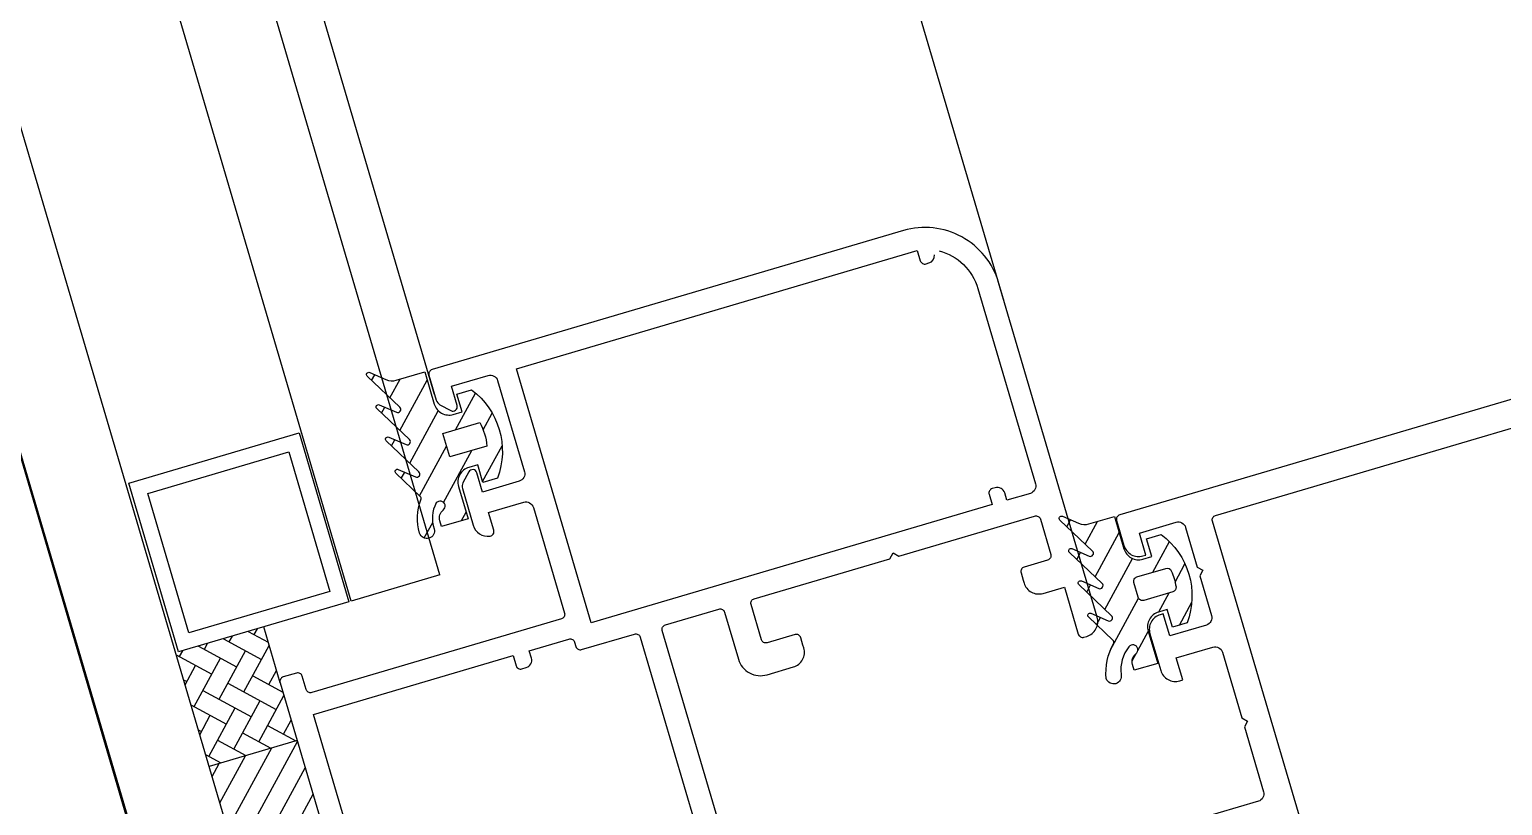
# Model space of a CAD drawing. Header units: millimetres. Extents: x 62878 to 70819, y -67946 to -61850.
# Drawn here: x 64389.28 to 64398.9, y -66349.44 to -66344.37 of the extents above; entities that cross this region are included whole.
import ezdxf

# ---------------------------------------------------------------- set-up
doc = ezdxf.new("R2010")
doc.units = ezdxf.units.MM
doc.layers.add('alan hesabı1', color=7, linetype='Continuous', plot=False)
doc.layers.add('DOGRAMA', color=171, linetype='Continuous', lineweight=0)
pattern_1 = [(61.42666, (64435.8195, -66453.17019), (0.13941514, -0.07592747), [])]

msp = doc.modelspace()

# ---------------------------------------------------------------- hatches: boundary and pattern name
at = {"layer": 'DOGRAMA', "lineweight": -2}
h = msp.add_hatch(dxfattribs=at)
h.set_pattern_fill('ANSI31', color=256, scale=0.05, angle=433.50578, style=0)
h.set_pattern_definition(pattern_1)
edge = h.paths.add_edge_path(flags=16)
edge.add_arc((64391.8656, -66347.1246), 0.4, 4.8897, 27.96362, ccw=False)
edge.add_line((64392.2641, -66347.0905), (64392.0225, -66347.1617))
edge.add_line((64392.0225, -66347.1617), (64391.9772, -66347.0083))
edge.add_line((64391.9772, -66347.0083), (64392.2189, -66346.937))
edge = h.paths.add_edge_path()
edge.add_arc((64391.8656, -66347.1246), 0.5, -20.44324, 53.29656, ccw=False)
edge.add_line((64392.3341, -66347.2992), (64392.2382, -66347.3275))
edge.add_line((64392.2382, -66347.3275), (64392.2042, -66347.2124))
edge.add_line((64392.2042, -66347.2124), (64392.1467, -66347.2294))
edge.add_arc((64392.1749, -66347.3253), 0.1, 106.42666, 196.42666)
edge.add_line((64392.079, -66347.3536), (64392.1412, -66347.5646))
edge.add_line((64392.1412, -66347.5646), (64391.9686, -66347.6155))
edge.add_line((64391.9686, -66347.6155), (64391.9574, -66347.5776))
edge.add_arc((64392.0198, -66347.5592), 0.065, 128.01732, 196.42666, ccw=False)
edge.add_arc((64391.9596, -66347.4823), 0.0327, 308.01732, 501.85694)
edge.add_arc((64392.1073, -66347.5602), 0.1993, 150.51044, 200.77634)
edge.add_arc((64391.8727, -66347.6437), 0.05, -162.60118, 14.91205, ccw=False)
edge.add_arc((64392.1336, -66347.5622), 0.3233, 158.041, 197.36731, ccw=False)
edge.add_arc((64391.8151, -66347.4338), 0.02, 338.041, 406.42666)
edge.add_line((64391.8289, -66347.4193), (64391.6695, -66347.2676))
edge.add_arc((64391.6798, -66347.2568), 0.015, 66.42666, 226.42666, ccw=False)
edge.add_line((64391.6858, -66347.243), (64391.7987, -66347.2923))
edge.add_arc((64391.8067, -66347.2739), 0.02, 246.42666, 406.42666)
edge.add_line((64391.8205, -66347.2594), (64391.6073, -66347.0566))
edge.add_arc((64391.6176, -66347.0457), 0.015, 66.42666, 226.42666, ccw=False)
edge.add_line((64391.6236, -66347.032), (64391.7365, -66347.0812))
edge.add_arc((64391.7445, -66347.0629), 0.02, 246.42666, 406.42666)
edge.add_line((64391.7583, -66347.0484), (64391.5451, -66346.8456))
edge.add_arc((64391.5554, -66346.8347), 0.015, 66.42666, 226.42666, ccw=False)
edge.add_line((64391.5614, -66346.821), (64391.6743, -66346.8702))
edge.add_arc((64391.6823, -66346.8519), 0.02, 246.42666, 406.42666)
edge.add_line((64391.696, -66346.8374), (64391.4829, -66346.6346))
edge.add_arc((64391.4932, -66346.6237), 0.015, 66.42666, 226.42666, ccw=False)
edge.add_line((64391.4992, -66346.61), (64391.6045, -66346.6559))
edge.add_arc((64391.6445, -66346.5642), 0.1, 246.42666, 286.42666)
edge.add_line((64391.6728, -66346.6602), (64391.8585, -66346.6054))
edge.add_line((64391.8585, -66346.6054), (64391.9207, -66346.8164))
edge.add_arc((64392.0166, -66346.7882), 0.1, 196.42666, 286.42666)
edge.add_line((64392.0449, -66346.8841), (64392.1024, -66346.8671))
edge.add_line((64392.1024, -66346.8671), (64392.0685, -66346.752))
edge.add_line((64392.0685, -66346.752), (64392.1644, -66346.7237))
h = msp.add_hatch(dxfattribs=at)
h.set_pattern_fill('ANSI31', color=256, scale=0.05, angle=433.50578, style=0)
h.set_pattern_definition(pattern_1)
edge = h.paths.add_edge_path()
edge.add_arc((64396.1691, -66347.5031), 0.1, 246.42666, 286.42666)
edge.add_line((64396.1974, -66347.599), (64396.3634, -66347.55))
edge.add_line((64396.3634, -66347.55), (64396.4256, -66347.7611))
edge.add_arc((64396.5215, -66347.7328), 0.1, 196.42666, 286.42666)
edge.add_line((64396.5498, -66347.8287), (64396.6073, -66347.8117))
edge.add_line((64396.6073, -66347.8117), (64396.5734, -66347.6966))
edge.add_line((64396.5734, -66347.6966), (64396.6693, -66347.6683))
edge.add_arc((64396.3705, -66348.0692), 0.5, -20.44324, 53.29656, ccw=False)
edge.add_line((64396.839, -66348.2439), (64396.7431, -66348.2721))
edge.add_line((64396.7431, -66348.2721), (64396.7091, -66348.157))
edge.add_line((64396.7091, -66348.157), (64396.6516, -66348.174))
edge.add_arc((64396.6799, -66348.2699), 0.1, 106.42666, 196.42666)
edge.add_line((64396.5839, -66348.2982), (64396.6462, -66348.5092))
edge.add_line((64396.6462, -66348.5092), (64396.4932, -66348.5543))
edge.add_line((64396.4932, -66348.5543), (64396.482, -66348.5164))
edge.add_arc((64396.5444, -66348.4981), 0.065, 128.01732, 196.42666, ccw=False)
edge.add_arc((64396.4842, -66348.4211), 0.0327, 308.01732, 501.85694)
edge.add_arc((64396.6475, -66348.5527), 0.2424, 141.22919, 186.73596)
edge.add_arc((64396.3584, -66348.594), 0.05, -162.60118, 14.91205, ccw=False)
edge.add_arc((64396.68, -66348.5664), 0.3718, 149.92664, 186.57816, ccw=False)
edge.add_arc((64396.3397, -66348.3726), 0.02, 338.041, 406.42666)
edge.add_line((64396.3535, -66348.3581), (64396.1941, -66348.2064))
edge.add_arc((64396.2044, -66348.1956), 0.015, 66.42666, 226.42666, ccw=False)
edge.add_line((64396.2104, -66348.1818), (64396.3233, -66348.2311))
edge.add_arc((64396.3313, -66348.2127), 0.02, 246.42666, 406.42666)
edge.add_line((64396.3451, -66348.1983), (64396.1319, -66347.9954))
edge.add_arc((64396.1422, -66347.9846), 0.015, 66.42666, 226.42666, ccw=False)
edge.add_line((64396.1482, -66347.9708), (64396.2611, -66348.0201))
edge.add_arc((64396.2691, -66348.0017), 0.02, 246.42666, 406.42666)
edge.add_line((64396.2829, -66347.9872), (64396.0697, -66347.7844))
edge.add_arc((64396.08, -66347.7735), 0.015, 66.42666, 226.42666, ccw=False)
edge.add_line((64396.086, -66347.7598), (64396.1989, -66347.809))
edge.add_arc((64396.2069, -66347.7907), 0.02, 246.42666, 406.42666)
edge.add_line((64396.2206, -66347.7762), (64396.0075, -66347.5734))
edge.add_arc((64396.0178, -66347.5625), 0.015, 66.42666, 226.42666, ccw=False)
edge.add_line((64396.0238, -66347.5488), (64396.1291, -66347.5947))
edge = h.paths.add_edge_path(flags=16)
edge.add_line((64396.7447, -66348.0423), (64396.5562, -66348.0979))
edge.add_arc((64396.5477, -66348.0691), 0.03, 196.42666, 286.42666, ccw=False)
edge.add_line((64396.5189, -66348.0776), (64396.4906, -66347.9817))
edge.add_arc((64396.5194, -66347.9732), 0.03, 106.42666, 196.42666, ccw=False)
edge.add_line((64396.5109, -66347.9444), (64396.6995, -66347.8888))
edge.add_arc((64396.708, -66347.9176), 0.03, 24.19309, 106.42666, ccw=False)
edge.add_arc((64396.3705, -66348.0692), 0.4, 8.66022, 24.19309, ccw=False)
edge.add_arc((64396.7363, -66348.0135), 0.03, -73.57334, 8.66022, ccw=False)
h = msp.add_hatch(dxfattribs=at)
h.set_pattern_fill('AR-HBONE', color=256, scale=0.03, angle=433.50578, style=0)
h.set_pattern_definition([(331.42666, (64423.99637, -66334.18351), (0.16277867, 0.04799068), [0.36, -0.12]), (61.42666, (64424.10175, -66334.24091), (0.16277867, 0.04799068), [0.36, -0.12])])
h.paths.add_polyline_path([(64390.8772, -66348.5107), (64390.8065, -66348.2709), (64390.231, -66348.4405), (64390.4497, -66349.1825), (64391.0252, -66349.0128)])
h = msp.add_hatch(dxfattribs=at)
h.set_pattern_fill('ANSI31', color=256, scale=0.04, angle=433.50578, style=0)
h.set_pattern_definition([(61.42666, (64441.56009, -66472.6416), (0.11153211, -0.06074198), [])])
h.paths.add_polyline_path([(64391.077, -66349.2858, 0.414214), (64391.1112, -66349.3044), (64391.4795, -66350.5537, 0.153231), (64390.9323, -66350.8193), (64390.5279, -66349.4477)])
h.paths.add_polyline_path([(64391.0252, -66349.0128), (64391.0956, -66349.2516, 0.414214), (64391.077, -66349.2858), (64390.5279, -66349.4477), (64390.4497, -66349.1825)])

# ---------------------------------------------------------------- linework, layer by layer
at = {"layer": 'alan hesabı1'}
msp.add_lwpolyline([(63724.9543, -65595.463), (64131.5428, -65475.3518), (64132.2879, -65475.7577), (64579.0933, -66991.1061), (64176.6033, -67109.7101), (64175.127, -67104.7025), (64170.3869, -67106.1)], close=True, dxfattribs=at)
at = {"layer": 'DOGRAMA', "lineweight": -2}
for p, q in [((64390.9323, -66350.8193), (64362.726, -66255.1607)), ((64362.1716, -66255.4395), (64390.3154, -66350.8859)), ((64395.6433, -66346.1469), (64369.2553, -66256.6548)), ((64391.9575, -66347.9315), (64365.154, -66257.0302)), ((64391.3784, -66348.1023), (64364.5785, -66257.2)), ((64391.923, -66346.7537), (64365.801, -66258.1635)), ((64391.9575, -66347.9315), (64391.3784, -66348.1023)), ((64390.9139, -66348.6354), (64390.8065, -66348.2709)), ((64391.0252, -66349.0128), (64390.4497, -66349.1825)), ((64391.0252, -66349.0128), (64390.4497, -66349.1825))]:
    msp.add_line(p, q, dxfattribs=at)
at = {"layer": 'DOGRAMA', "lineweight": -2, "ltscale": 0.5}
for points in [[(64406.5078, -66344.5592), (64396.398, -66347.5398, 0.414214), (64396.3777, -66347.5771), (64396.4258, -66347.7401, 0.414214), (64396.55, -66347.8078), (64396.5692, -66347.8021), (64396.5267, -66347.6583), (64396.7665, -66347.5876, -0.414214), (64396.8286, -66347.6214), (64396.905, -66347.8804), (64396.9422, -66347.9006), (64396.9219, -66347.9379), (64396.9983, -66348.1969, -0.414214), (64396.9645, -66348.259), (64396.7247, -66348.3297), (64396.6823, -66348.1858), (64396.6631, -66348.1915, 0.414214), (64396.5954, -66348.3157), (64396.6661, -66348.5555, 0.414214), (64396.7903, -66348.6231), (64396.8095, -66348.6174), (64396.7671, -66348.4736), (64397.0069, -66348.4029, -0.414214), (64397.069, -66348.4367), (64397.1954, -66348.8653), (64397.2326, -66348.8856), (64397.2123, -66348.9229), (64397.3376, -66349.3479, -0.414214), (64397.3038, -66349.41), (64395.5773, -66349.919)], [(64393.9244, -66350.0414), (64393.4098, -66348.2957, -0.414214), (64393.4301, -66348.2585), (64393.7802, -66348.1552, -0.414214), (64393.8174, -66348.1755), (64393.9079, -66348.4825, 0.414214), (64394.0942, -66348.5839), (64394.2669, -66348.533, 0.414214), (64394.3345, -66348.4088), (64394.3289, -66348.3896), (64394.3147, -66348.3417, 0.414214), (64394.2775, -66348.3214), (64394.0952, -66348.3751, -0.414214), (64394.0579, -66348.3548), (64393.9901, -66348.1246, -0.414214), (64394.0104, -66348.0874), (64394.8976, -66347.8258), (64394.9179, -66347.7885), (64394.9552, -66347.8088), (64395.8424, -66347.5472, -0.414214), (64395.8797, -66347.5675), (64395.9475, -66347.7977, -0.414214), (64395.9272, -66347.835), (64395.7738, -66347.8802, 0.414214), (64395.7535, -66347.9175), (64395.7676, -66347.9655), (64395.7733, -66347.9846, 0.414214), (64395.8975, -66348.0523), (64396.0366, -66348.0113), (64396.1271, -66348.3182, 0.414214), (64396.1643, -66348.3385), (64396.1835, -66348.3329, 0.414214), (64396.2511, -66348.2087), (64395.6064, -66346.0217, 0.414214), (64394.9854, -66345.6835), (64391.9064, -66346.5913, 0.414214), (64391.8861, -66346.6285), (64391.934, -66346.7909, 0.19911), (64391.958, -66346.8207), (64392.0289, -66346.8593, 0.668097), (64392.0696, -66346.8264), (64392.0323, -66346.7001), (64392.2721, -66346.6294, -0.414214), (64392.3342, -66346.6632), (64392.5096, -66347.2579, -0.414214), (64392.4757, -66347.32), (64392.2359, -66347.3907), (64392.1987, -66347.2644, 0.668097), (64392.1467, -66347.2588), (64392.1081, -66347.3297, 0.198962), (64392.1041, -66347.3678), (64392.1748, -66347.6076, 0.372839), (64392.285, -66347.6783, 0.45685), (64392.3095, -66347.6401), (64392.2755, -66347.525), (64392.5057, -66347.4571, -0.414214), (64392.5678, -66347.491), (64392.7714, -66348.1816, -0.414214), (64392.7511, -66348.2188), (64391.1205, -66348.6996, -0.414214), (64391.0833, -66348.6793), (64391.0578, -66348.5929, 0.414214), (64391.0206, -66348.5727), (64390.9342, -66348.5981, 0.414214), (64390.9139, -66348.6354), (64391.4993, -66350.6209, 0.414214)], [(64395.2189, -66345.8151, -0.26214), (64395.4721, -66346.0613), (64395.8482, -66347.337, -0.414214), (64395.8144, -66347.3991), (64395.6609, -66347.4444), (64395.6468, -66347.3964, 0.414214), (64395.5847, -66347.3626), (64395.5655, -66347.3682, 0.414214), (64395.5452, -66347.4055), (64395.565, -66347.4726), (64392.9464, -66348.2447), (64392.4572, -66346.5853), (64395.0758, -66345.8133), (64395.0956, -66345.8804, 0.414214), (64395.1328, -66345.9007), (64395.152, -66345.895, 0.361813), (64395.1876, -66345.8419)]]:
    msp.add_lwpolyline(points, format="xyb", dxfattribs=at)
msp.add_lwpolyline([(64404.2566, -66345.4106), (64404.5924, -66345.3116), (64406.386, -66344.7828, -0.414214), (64406.4233, -66344.8031), (64407.7185, -66349.1961, -0.414214), (64407.6982, -66349.2334), (64405.9045, -66349.7622), (64405.5688, -66349.8612), (64398.3365, -66351.9934, -0.414214), (64398.2993, -66351.9731), (64397.0041, -66347.5801, -0.414214), (64397.0244, -66347.5428)], format="xyb", close=True, dxfattribs=at)
at = {"layer": 'DOGRAMA', "lineweight": -2}
for points in [[(64392.1644, -66346.7237, -0.333333), (64392.3341, -66347.2992), (64392.2382, -66347.3275), (64392.2042, -66347.2124), (64392.1467, -66347.2294, 0.414214), (64392.079, -66347.3536), (64392.1412, -66347.5646), (64391.9686, -66347.6155), (64391.9574, -66347.5776, -0.307685), (64391.9797, -66347.508, 1.128702), (64391.9339, -66347.4621, 0.222912), (64391.921, -66347.6309, -0.978531), (64391.825, -66347.6587, -0.173298), (64391.8337, -66347.4413, 0.307572), (64391.8289, -66347.4193), (64391.6695, -66347.2676, -0.8391), (64391.6858, -66347.243), (64391.7987, -66347.2923, 0.8391), (64391.8205, -66347.2594), (64391.6073, -66347.0566, -0.8391), (64391.6236, -66347.032), (64391.7365, -66347.0812, 0.8391), (64391.7583, -66347.0484), (64391.5451, -66346.8456, -0.8391), (64391.5614, -66346.821), (64391.6743, -66346.8702, 0.8391), (64391.696, -66346.8374), (64391.4829, -66346.6346, -0.8391), (64391.4992, -66346.61), (64391.6045, -66346.6559, 0.176327), (64391.6728, -66346.6602), (64391.8585, -66346.6054), (64391.9207, -66346.8164, 0.414214), (64392.0449, -66346.8841), (64392.1024, -66346.8671), (64392.0685, -66346.752)], [(64392.2189, -66346.937, -0.101021), (64392.2641, -66347.0905), (64392.0225, -66347.1617), (64391.9772, -66347.0083)], [(64392.2189, -66346.937, -0.101021), (64392.2641, -66347.0905), (64392.0225, -66347.1617), (64391.9772, -66347.0083)], [(64396.1291, -66347.5947, 0.176327), (64396.1974, -66347.599), (64396.3634, -66347.55), (64396.4256, -66347.7611, 0.414214), (64396.5498, -66347.8287), (64396.6073, -66347.8117), (64396.5734, -66347.6966), (64396.6693, -66347.6683, -0.333333), (64396.839, -66348.2439), (64396.7431, -66348.2721), (64396.7091, -66348.157), (64396.6516, -66348.174, 0.414214), (64396.5839, -66348.2982), (64396.6462, -66348.5092), (64396.4932, -66348.5543), (64396.482, -66348.5164, -0.307685), (64396.5043, -66348.4469, 1.128702), (64396.4585, -66348.4009, 0.201212), (64396.4068, -66348.5811, -0.978531), (64396.3107, -66348.609, -0.1613), (64396.3583, -66348.3801, 0.307572), (64396.3535, -66348.3581), (64396.1941, -66348.2064, -0.8391), (64396.2104, -66348.1818), (64396.3233, -66348.2311, 0.8391), (64396.3451, -66348.1983), (64396.1319, -66347.9954, -0.8391), (64396.1482, -66347.9708), (64396.2611, -66348.0201, 0.8391), (64396.2829, -66347.9872), (64396.0697, -66347.7844, -0.8391), (64396.086, -66347.7598), (64396.1989, -66347.809, 0.8391), (64396.2206, -66347.7762), (64396.0075, -66347.5734, -0.8391), (64396.0238, -66347.5488)], [(64396.7447, -66348.0423), (64396.5562, -66348.0979, -0.414214), (64396.5189, -66348.0776), (64396.4906, -66347.9817, -0.414214), (64396.5109, -66347.9444), (64396.6995, -66347.8888, -0.375047), (64396.7353, -66347.9053, -0.067879), (64396.7659, -66348.009, -0.375047)]]:
    msp.add_lwpolyline(points, format="xyb", close=True, dxfattribs=at)
for points in [[(64390.2502, -66348.4349), (64389.925, -66347.3318), (64391.0376, -66347.0038), (64391.3628, -66348.1069)], [(64390.3178, -66348.3107), (64390.0492, -66347.3995), (64390.97, -66347.128), (64391.2386, -66348.0392)]]:
    msp.add_lwpolyline(points, close=True, dxfattribs=at)
at = {"layer": 'DOGRAMA', "linetype": 'ByBlock', "lineweight": -2}
msp.add_lwpolyline([(64391.499, -66350.0893), (64391.1314, -66348.8423), (64392.4358, -66348.4577), (64392.4556, -66348.5249, 0.414214), (64392.4929, -66348.5452), (64392.5217, -66348.5367, 0.414214), (64392.5555, -66348.4746), (64392.5414, -66348.4266), (64392.8003, -66348.3503, -0.414214), (64392.8376, -66348.3706), (64392.8461, -66348.3994, 0.414214), (64392.8833, -66348.4196), (64393.2286, -66348.3178, -0.414214), (64393.2659, -66348.3381), (64393.625, -66349.5563, -0.414214)], format="xyb", dxfattribs=at)

doc.saveas('drawing.dxf')
